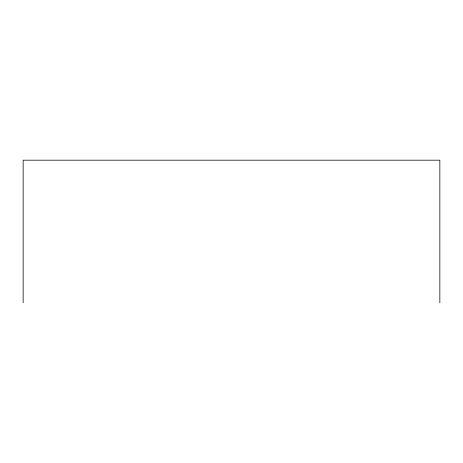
<?xml version="1.0" encoding="UTF-8"?>
<svg xmlns="http://www.w3.org/2000/svg" width="463" height="463" viewBox="0 0 463 463"><rect width="100%" height="100%" fill="white"/><g stroke="black" fill="none" stroke-linecap="round" stroke-linejoin="round"><path stroke-width="0.69" d="M439.85 302.819L439.85 160.181L23.15 160.181L23.15 302.819"/></g></svg>
